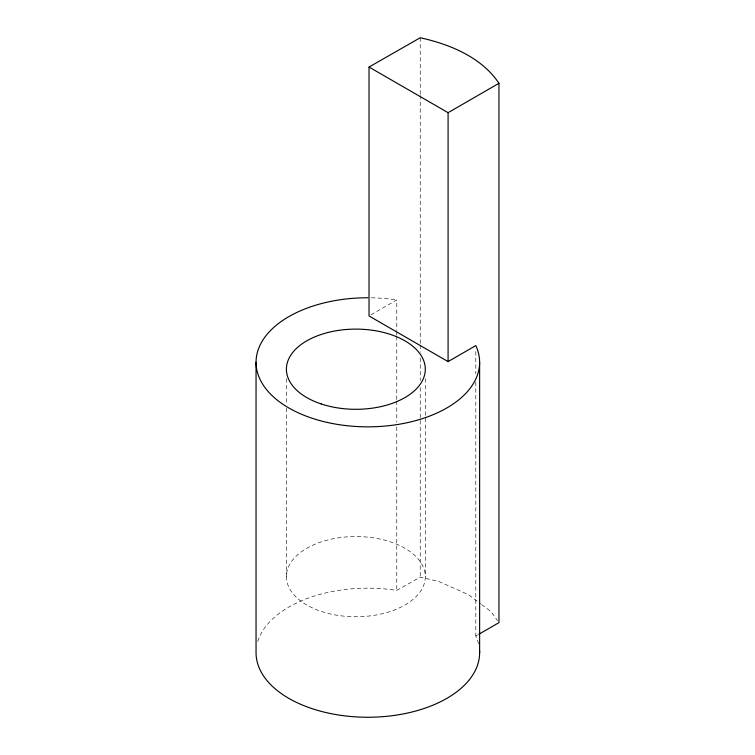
<?xml version="1.0" encoding="UTF-8"?>
<svg xmlns="http://www.w3.org/2000/svg" width="755" height="755" viewBox="0 0 755 755"><rect width="100%" height="100%" fill="white"/><g stroke="black" fill="none" stroke-linecap="round" stroke-linejoin="round"><path stroke-width="0.57" stroke-dasharray="3.77 2.83" d="M371.016 314.826L396.771 299.952L396.771 330.53M478.538 643.722A111.787 64.543 0 0 0 475.81 636.003L477.83 634.842M257.757 641.486A111.787 64.543 0 0 1 396.771 590.372L420.233 577.094L438.976 581.577L468.44 594.629L480.69 603.84M481.633 604.557L491.052 611.644L497.545 620.695M475.81 351.471L475.81 373.81M475.81 382.039L475.81 636.003M425.301 378.642L425.301 576.65A69.441 40.09 0 0 1 321.139 611.371A69.441 40.09 0 0 1 321.139 541.93A69.441 40.09 0 0 1 425.301 576.65M420.233 37.75L420.233 94.271M420.233 95.451L420.233 343.931M420.233 345.101L420.233 352.17M420.233 358.059L420.233 380.435M420.233 387.494L420.233 577.094M396.771 331.7L396.771 335.229M396.771 336.4L396.771 399.895M396.771 401.075L396.771 422.234M396.771 426.943L396.771 590.372M286.419 378.642L286.419 403.387M286.419 408.106L286.419 576.65M371.318 297.791A111.787 64.543 0 0 1 396.771 299.952"/><path stroke-width="1.13" d="M367.836 297.753A111.787 64.543 0 0 0 256.474 367.921A111.787 64.543 0 0 0 387.249 425.858A111.787 64.543 0 0 0 475.81 345.592L448.083 361.607L369.035 315.968L369.035 67.044L420.233 37.75C449.744 44.215 481.709 57.304 498.951 83.305L498.951 622.649L478.83 634.266M369.035 67.044L448.083 112.674L498.951 83.305M479.623 362.296L479.623 652.707M448.083 112.674L448.083 361.607M256.049 362.296L256.049 652.707A111.787 64.543 0 0 0 369.771 717.241A111.787 64.543 0 0 0 479.557 650.47M321.139 403.934A69.441 40.09 0 0 0 425.301 369.214A69.441 40.09 0 0 0 321.139 334.484A69.441 40.09 0 0 0 321.139 403.934"/></g></svg>
